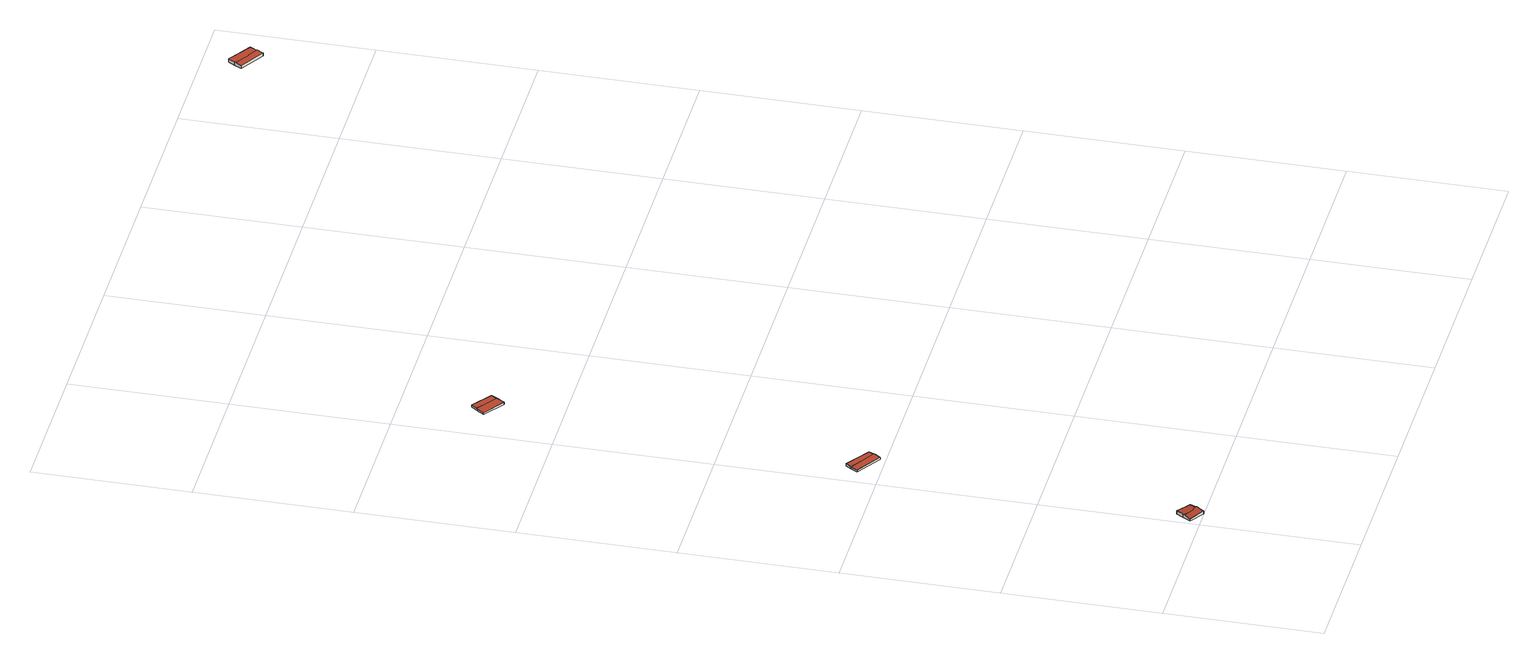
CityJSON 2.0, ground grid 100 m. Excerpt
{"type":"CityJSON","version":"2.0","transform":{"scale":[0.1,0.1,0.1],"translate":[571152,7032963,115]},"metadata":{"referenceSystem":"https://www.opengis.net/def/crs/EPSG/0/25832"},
"CityObjects":{
"building1":{"type":"Building","geometry":[{"type":"MultiSurface","lod":"2","boundaries":[[[0,1,2,3,4,5,6,7]],[[8,9,10,11,12,13,14,15]],[[16,17,18,19]],[[20,21,17,16]],[[22,23,21,20]],[[24,25,23,22]],[[26,27,25,24]],[[19,18,27,26]]],"semantics":{"surfaces":[{"type":"RoofSurface"},{"type":"WallSurface"}],"values":[0,0,1,1,1,1,1,1]}}]},
"building2":{"type":"Building","geometry":[{"type":"MultiSurface","lod":"2","boundaries":[[[28,29,30,31,32]],[[33,34,35,36,37,38]],[[39,40,41,42]],[[43,44,40,39]],[[45,46,44,43]],[[47,48,46,45]],[[49,50,48,47]],[[42,41,50,49]]],"semantics":{"surfaces":[{"type":"RoofSurface"},{"type":"WallSurface"}],"values":[0,0,1,1,1,1,1,1]}}]},
"building3":{"type":"Building","geometry":[{"type":"MultiSurface","lod":"2","boundaries":[[[51,52,53,54]],[[55,56,57,58,59]],[[60,61,62,63]],[[64,65,61,60]],[[66,67,65,64]],[[68,69,67,66]],[[70,71,69,68]],[[63,62,71,70]]],"semantics":{"surfaces":[{"type":"RoofSurface"},{"type":"WallSurface"}],"values":[0,0,1,1,1,1,1,1]}}]},
"building4":{"type":"Building","geometry":[{"type":"MultiSurface","lod":"2","boundaries":[[[72,73,74,75,76,77,78]],[[79,80,81,82,83]],[[84,85,86,87]],[[88,89,85,84]],[[90,91,89,88]],[[92,93,91,90]],[[94,95,93,92]],[[87,86,95,94]]],"semantics":{"surfaces":[{"type":"RoofSurface"},{"type":"WallSurface"}],"values":[0,0,1,1,1,1,1,1]}}]}
},
"vertices":[
[141,69,30],[120,70,29],[112,74,28],[59,109,24],[33,67,22],[119,10,29],[128,8,30],[161,55,32],[187,103,21],[96,160,30],[60,110,33],[118,71,27],[141,69,25],[159,57,23],[153,48,24],[180,85,21],[63,114,8],[63,114,33],[32,65,22],[32,65,8],[93,162,8],[93,162,30],[190,101,8],[190,101,21],[160,53,8],[160,53,32],[129,4,8],[129,4,30],
[32,2158,95],[4,2119,95],[165,2013,99],[194,2055,100],[192,2059,100],[57,2195,99],[33,2166,99],[34,2160,99],[56,2145,99],[196,2059,96],[216,2093,95],[28,2158,84],[28,2158,95],[2,2117,95],[2,2117,84],[54,2197,84],[54,2197,99],[218,2092,84],[218,2092,95],[192,2052,84],[192,2052,100],[166,2012,84],[166,2012,99],
[183,4509,77],[148,4459,76],[282,4365,82],[313,4415,83],[212,4546,81],[186,4512,81],[211,4490,81],[315,4417,78],[342,4455,78],[178,4502,65],[178,4502,77],[147,4457,76],[147,4457,65],[210,4548,65],[210,4548,81],[344,4454,65],[344,4454,78],[312,4408,65],[312,4408,83],[281,4363,65],[281,4363,82],
[3614,6822,78],[3606,6819,78],[3582,6778,79],[3586,6772,79],[3742,6678,73],[3758,6701,73],[3770,6726,72],[3579,6774,74],[3557,6734,73],[3713,6641,78],[3721,6639,78],[3741,6677,78],[3583,6780,55],[3583,6780,79],[3556,6735,73],[3556,6735,55],[3610,6825,55],[3610,6825,78],[3773,6727,55],[3773,6727,72],[3747,6682,55],[3747,6682,73],[3720,6637,55],[3720,6637,78]
]}
